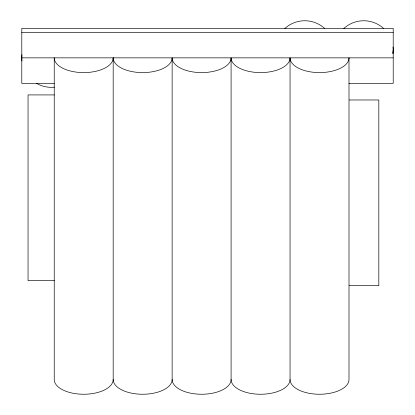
<?xml version="1.0" encoding="UTF-8"?>
<svg xmlns="http://www.w3.org/2000/svg" width="415" height="415" viewBox="0 0 415 415"><rect width="100%" height="100%" fill="white"/><g stroke="black" fill="none" stroke-linecap="round" stroke-linejoin="round"><path stroke-width="0.62" d="M392.787 53.405L393.207 50.225M21.793 32.329L393.207 32.329M21.793 57.856L393.207 57.856M54.23 83.384L21.793 83.384L21.793 28.381L393.207 28.381L393.207 83.384L348.999 83.384M54.344 94.921L28.044 94.921L28.044 280.628L54.344 280.628M349.342 99.979L378.822 99.979L378.822 285.686L349.342 285.686M290.049 58.494L290.049 379.512A29.475 14.738 0 0 1 260.568 394.25A29.475 14.738 0 0 1 231.093 379.512A29.475 14.738 0 0 1 201.612 394.25A29.475 14.738 0 0 1 172.137 379.512A29.475 14.738 0 0 1 142.661 394.25A29.475 14.738 0 0 1 113.181 379.512A29.475 14.738 0 0 1 83.706 394.25A29.475 14.738 0 0 1 54.23 379.512L54.23 57.856A29.475 14.738 0 0 0 83.706 72.594A29.475 14.738 0 0 0 113.181 57.856A29.475 14.738 0 0 0 142.661 72.594A29.475 14.738 0 0 0 172.137 57.856A29.475 14.738 0 0 0 201.612 72.594A29.475 14.738 0 0 0 231.093 57.856A29.475 14.738 0 0 0 260.568 72.594A29.475 14.738 0 0 0 290.049 57.856A29.475 14.738 0 0 0 319.524 72.594A29.475 14.738 0 0 0 348.999 57.856L348.999 379.512A29.475 14.738 0 0 1 319.524 394.25A29.475 14.738 0 0 1 290.049 379.512M231.093 58.494L231.093 379.512M172.137 58.494L172.137 379.512M113.181 57.856L113.181 379.512M393.031 47.02A29.475 29.475 0 0 1 393.031 53.431M343.812 28.5A29.475 29.475 0 0 1 383.652 28.5M54.474 87.16A29.475 29.475 0 0 1 36.53 83.384M21.969 61.062A29.475 29.475 0 0 1 21.969 54.65M284.856 28.5A29.475 29.475 0 0 1 324.696 28.5"/></g></svg>
